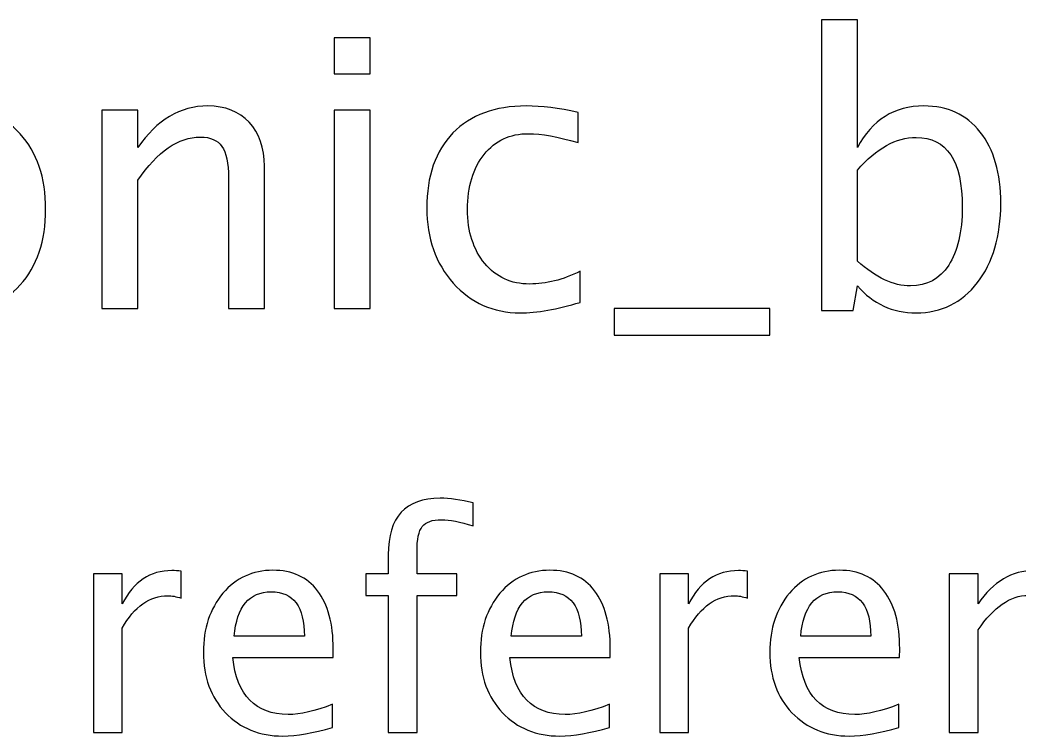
# Model space of a CAD drawing. Header units: centimetres. Extents: x -39.7 to 39.5, y 11.3 to 43.7.
# Drawn here: x -1.86 to 5.2, y 38.65 to 43.71 of the extents above; entities that cross this region are included whole.
import ezdxf

# ---------------------------------------------------------------- set-up
doc = ezdxf.new("R2010")
doc.units = ezdxf.units.CM
doc.header["$MEASUREMENT"] = 0
doc.layers.add('Layer 1', color=7, linetype='Continuous')

msp = doc.modelspace()

# ---------------------------------------------------------------- linework, layer by layer
at = {"layer": 'Layer 1'}
for points, knots in [([(3.80781, 41.65457), (3.80781, 41.65457), (3.80781, 43.71037), (3.80781, 43.71037), (3.80781, 43.71037), (3.80781, 43.71037), (4.06181, 43.71037), (4.06181, 43.71037), (4.06181, 43.71037), (4.06181, 43.71037), (4.06181, 42.80771), (4.06181, 42.80771), (4.06181, 42.80771), (4.16588, 43.00394), (4.32242, 43.10183), (4.531, 43.10183), (4.531, 43.10183), (4.6999, 43.10183), (4.83263, 43.04054), (4.92964, 42.91751), (4.92964, 42.91751), (5.02666, 42.79448), (5.07516, 42.62647), (5.07516, 42.41348), (5.07516, 42.41348), (5.07516, 42.18153), (5.02004, 41.99411), (4.91024, 41.85212), (4.91024, 41.85212), (4.80044, 41.70969), (4.6558, 41.63869), (4.47676, 41.63869), (4.47676, 41.63869), (4.31052, 41.63869), (4.17205, 41.70219), (4.06181, 41.82963), (4.06181, 41.82963), (4.06181, 41.82963), (4.03094, 41.65457), (4.03094, 41.65457), (4.03094, 41.65457), (4.03094, 41.65457), (3.80781, 41.65457), (3.80781, 41.65457)], [0, 0, 0, 0, 0.0833333, 0.0833333, 0.0833333, 0.0833333, 0.1666667, 0.1666667, 0.1666667, 0.1666667, 0.25, 0.25, 0.25, 0.25, 0.3333333, 0.3333333, 0.3333333, 0.3333333, 0.4166667, 0.4166667, 0.4166667, 0.4166667, 0.5, 0.5, 0.5, 0.5, 0.5833333, 0.5833333, 0.5833333, 0.5833333, 0.6666667, 0.6666667, 0.6666667, 0.6666667, 0.75, 0.75, 0.75, 0.75, 0.8333333, 0.8333333, 0.8333333, 0.8333333, 1, 1, 1, 1]), ([(0.36515, 43.32938), (0.36515, 43.32938), (0.36515, 43.58338), (0.36515, 43.58338), (0.36515, 43.58338), (0.36515, 43.58338), (0.61915, 43.58338), (0.61915, 43.58338), (0.61915, 43.58338), (0.61915, 43.58338), (0.61915, 43.32938), (0.61915, 43.32938), (0.61915, 43.32938), (0.61915, 43.32938), (0.36515, 43.32938), (0.36515, 43.32938)], [0, 0, 0, 0, 0.2, 0.2, 0.2, 0.2, 0.4, 0.4, 0.4, 0.4, 0.6, 0.6, 0.6, 0.6, 1, 1, 1, 1]), ([(-2.34418, 41.63869), (-2.55011, 41.63869), (-2.71327, 41.70439), (-2.83322, 41.8358), (-2.83322, 41.8358), (-2.9536, 41.96721), (-3.01358, 42.14581), (-3.01358, 42.37114), (-3.01358, 42.37114), (-3.01358, 42.59604), (-2.9536, 42.77419), (-2.83322, 42.90516), (-2.83322, 42.90516), (-2.71327, 43.03613), (-2.55011, 43.10183), (-2.34418, 43.10183), (-2.34418, 43.10183), (-2.13825, 43.10183), (-1.97509, 43.03613), (-1.85514, 42.90516), (-1.85514, 42.90516), (-1.73476, 42.77419), (-1.67479, 42.59604), (-1.67479, 42.37114), (-1.67479, 42.37114), (-1.67479, 42.14581), (-1.73476, 41.96721), (-1.85514, 41.8358), (-1.85514, 41.8358), (-1.97509, 41.70439), (-2.13825, 41.63869), (-2.34418, 41.63869)], [0, 0, 0, 0, 0.1111111, 0.1111111, 0.1111111, 0.1111111, 0.2222222, 0.2222222, 0.2222222, 0.2222222, 0.3333333, 0.3333333, 0.3333333, 0.3333333, 0.4444444, 0.4444444, 0.4444444, 0.4444444, 0.5555556, 0.5555556, 0.5555556, 0.5555556, 0.6666667, 0.6666667, 0.6666667, 0.6666667, 0.7777778, 0.7777778, 0.7777778, 0.7777778, 1, 1, 1, 1]), ([(-1.27703, 41.67044), (-1.27703, 41.67044), (-1.27703, 43.07273), (-1.27703, 43.07273), (-1.27703, 43.07273), (-1.27703, 43.07273), (-1.02303, 43.07273), (-1.02303, 43.07273), (-1.02303, 43.07273), (-1.02303, 43.07273), (-1.02303, 42.80771), (-1.02303, 42.80771), (-1.02303, 42.80771), (-0.88853, 43.00394), (-0.72361, 43.10183), (-0.5287, 43.10183), (-0.5287, 43.10183), (-0.40611, 43.10183), (-0.30866, 43.06347), (-0.23678, 42.9863), (-0.23678, 42.9863), (-0.1649, 42.90957), (-0.12874, 42.80594), (-0.12874, 42.6763), (-0.12874, 42.6763), (-0.12874, 42.6763), (-0.12874, 41.67044), (-0.12874, 41.67044), (-0.12874, 41.67044), (-0.12874, 41.67044), (-0.38274, 41.67044), (-0.38274, 41.67044), (-0.38274, 41.67044), (-0.38274, 41.67044), (-0.38274, 42.59339), (-0.38274, 42.59339), (-0.38274, 42.59339), (-0.38274, 42.69746), (-0.39817, 42.77155), (-0.4286, 42.81564), (-0.4286, 42.81564), (-0.45947, 42.86018), (-0.51018, 42.88223), (-0.58118, 42.88223), (-0.58118, 42.88223), (-0.73728, 42.88223), (-0.88457, 42.78037), (-1.02303, 42.57664), (-1.02303, 42.57664), (-1.02303, 42.57664), (-1.02303, 41.67044), (-1.02303, 41.67044), (-1.02303, 41.67044), (-1.02303, 41.67044), (-1.27703, 41.67044), (-1.27703, 41.67044)], [0, 0, 0, 0, 0.0666667, 0.0666667, 0.0666667, 0.0666667, 0.1333333, 0.1333333, 0.1333333, 0.1333333, 0.2, 0.2, 0.2, 0.2, 0.2666667, 0.2666667, 0.2666667, 0.2666667, 0.3333333, 0.3333333, 0.3333333, 0.3333333, 0.4, 0.4, 0.4, 0.4, 0.4666667, 0.4666667, 0.4666667, 0.4666667, 0.5333333, 0.5333333, 0.5333333, 0.5333333, 0.6, 0.6, 0.6, 0.6, 0.6666667, 0.6666667, 0.6666667, 0.6666667, 0.7333333, 0.7333333, 0.7333333, 0.7333333, 0.8, 0.8, 0.8, 0.8, 0.8666667, 0.8666667, 0.8666667, 0.8666667, 1, 1, 1, 1]), ([(0.36515, 41.67044), (0.36515, 41.67044), (0.36515, 43.07273), (0.36515, 43.07273), (0.36515, 43.07273), (0.36515, 43.07273), (0.61915, 43.07273), (0.61915, 43.07273), (0.61915, 43.07273), (0.61915, 43.07273), (0.61915, 41.67044), (0.61915, 41.67044), (0.61915, 41.67044), (0.61915, 41.67044), (0.36515, 41.67044), (0.36515, 41.67044)], [0, 0, 0, 0, 0.2, 0.2, 0.2, 0.2, 0.4, 0.4, 0.4, 0.4, 0.6, 0.6, 0.6, 0.6, 1, 1, 1, 1]), ([(2.10346, 41.71277), (1.93897, 41.66338), (1.79698, 41.63869), (1.67748, 41.63869), (1.67748, 41.63869), (1.48786, 41.63869), (1.33087, 41.7088), (1.20608, 41.84859), (1.20608, 41.84859), (1.08128, 41.98882), (1.01866, 42.16565), (1.01866, 42.37864), (1.01866, 42.37864), (1.01866, 42.60618), (1.0804, 42.78389), (1.20387, 42.91089), (1.20387, 42.91089), (1.32734, 43.03833), (1.49976, 43.10183), (1.72113, 43.10183), (1.72113, 43.10183), (1.83005, 43.10183), (1.95264, 43.08684), (2.08758, 43.05685), (2.08758, 43.05685), (2.08758, 43.05685), (2.08758, 42.84254), (2.08758, 42.84254), (2.08758, 42.84254), (1.94426, 42.88488), (1.82741, 42.90604), (1.73745, 42.90604), (1.73745, 42.90604), (1.60692, 42.90604), (1.50241, 42.85709), (1.42436, 42.75964), (1.42436, 42.75964), (1.34631, 42.66219), (1.30706, 42.5321), (1.30706, 42.36982), (1.30706, 42.36982), (1.30706, 42.21239), (1.34763, 42.08539), (1.42833, 41.98794), (1.42833, 41.98794), (1.50903, 41.89093), (1.61442, 41.84242), (1.74539, 41.84242), (1.74539, 41.84242), (1.86136, 41.84242), (1.98042, 41.87241), (2.10346, 41.93238), (2.10346, 41.93238), (2.10346, 41.93238), (2.10346, 41.71277), (2.10346, 41.71277)], [0, 0, 0, 0, 0.0666667, 0.0666667, 0.0666667, 0.0666667, 0.1333333, 0.1333333, 0.1333333, 0.1333333, 0.2, 0.2, 0.2, 0.2, 0.2666667, 0.2666667, 0.2666667, 0.2666667, 0.3333333, 0.3333333, 0.3333333, 0.3333333, 0.4, 0.4, 0.4, 0.4, 0.4666667, 0.4666667, 0.4666667, 0.4666667, 0.5333333, 0.5333333, 0.5333333, 0.5333333, 0.6, 0.6, 0.6, 0.6, 0.6666667, 0.6666667, 0.6666667, 0.6666667, 0.7333333, 0.7333333, 0.7333333, 0.7333333, 0.8, 0.8, 0.8, 0.8, 0.8666667, 0.8666667, 0.8666667, 0.8666667, 1, 1, 1, 1]), ([(4.06181, 42.0047), (4.19278, 41.88784), (4.31757, 41.82919), (4.43619, 41.82919), (4.43619, 41.82919), (4.55305, 41.82919), (4.64345, 41.87814), (4.70695, 41.97559), (4.70695, 41.97559), (4.77089, 42.07305), (4.80264, 42.21019), (4.80264, 42.38746), (4.80264, 42.38746), (4.80264, 42.71554), (4.69416, 42.87958), (4.4772, 42.87958), (4.4772, 42.87958), (4.33521, 42.87958), (4.19675, 42.80286), (4.06181, 42.64896), (4.06181, 42.64896), (4.06181, 42.64896), (4.06181, 42.0047), (4.06181, 42.0047)], [0, 0, 0, 0, 0.1428571, 0.1428571, 0.1428571, 0.1428571, 0.2857143, 0.2857143, 0.2857143, 0.2857143, 0.4285714, 0.4285714, 0.4285714, 0.4285714, 0.5714286, 0.5714286, 0.5714286, 0.5714286, 0.7142857, 0.7142857, 0.7142857, 0.7142857, 1, 1, 1, 1]), ([(2.34202, 41.47994), (2.34202, 41.47994), (2.34202, 41.67044), (2.34202, 41.67044), (2.34202, 41.67044), (2.34202, 41.67044), (3.44269, 41.67044), (3.44269, 41.67044), (3.44269, 41.67044), (3.44269, 41.67044), (3.44269, 41.47994), (3.44269, 41.47994), (3.44269, 41.47994), (3.44269, 41.47994), (2.34202, 41.47994), (2.34202, 41.47994)], [0, 0, 0, 0, 0.2, 0.2, 0.2, 0.2, 0.4, 0.4, 0.4, 0.4, 0.6, 0.6, 0.6, 0.6, 1, 1, 1, 1]), ([(0.7465, 38.67044), (0.7465, 38.67044), (0.7465, 39.63987), (0.7465, 39.63987), (0.7465, 39.63987), (0.7465, 39.63987), (0.5874, 39.63987), (0.5874, 39.63987), (0.5874, 39.63987), (0.5874, 39.63987), (0.5874, 39.79228), (0.5874, 39.79228), (0.5874, 39.79228), (0.5874, 39.79228), (0.7465, 39.79228), (0.7465, 39.79228), (0.7465, 39.79228), (0.7465, 39.79228), (0.7465, 39.92668), (0.7465, 39.92668), (0.7465, 39.92668), (0.7465, 40.19409), (0.86856, 40.32779), (1.11268, 40.32779), (1.11268, 40.32779), (1.18112, 40.32779), (1.25873, 40.3165), (1.34552, 40.29393), (1.34552, 40.29393), (1.34552, 40.29393), (1.34552, 40.13094), (1.34552, 40.13094), (1.34552, 40.13094), (1.25344, 40.16058), (1.17971, 40.17539), (1.12433, 40.17539), (1.12433, 40.17539), (1.05695, 40.17539), (1.01108, 40.15952), (0.98674, 40.12741), (0.98674, 40.12741), (0.96205, 40.09531), (0.9497, 40.03569), (0.9497, 39.94856), (0.9497, 39.94856), (0.9497, 39.94856), (0.9497, 39.79228), (0.9497, 39.79228), (0.9497, 39.79228), (0.9497, 39.79228), (1.23157, 39.79228), (1.23157, 39.79228), (1.23157, 39.79228), (1.23157, 39.79228), (1.23157, 39.63987), (1.23157, 39.63987), (1.23157, 39.63987), (1.23157, 39.63987), (0.9497, 39.63987), (0.9497, 39.63987), (0.9497, 39.63987), (0.9497, 39.63987), (0.9497, 38.67044), (0.9497, 38.67044), (0.9497, 38.67044), (0.9497, 38.67044), (0.7465, 38.67044), (0.7465, 38.67044)], [0, 0, 0, 0, 0.0555556, 0.0555556, 0.0555556, 0.0555556, 0.1111111, 0.1111111, 0.1111111, 0.1111111, 0.1666667, 0.1666667, 0.1666667, 0.1666667, 0.2222222, 0.2222222, 0.2222222, 0.2222222, 0.2777778, 0.2777778, 0.2777778, 0.2777778, 0.3333333, 0.3333333, 0.3333333, 0.3333333, 0.3888889, 0.3888889, 0.3888889, 0.3888889, 0.4444444, 0.4444444, 0.4444444, 0.4444444, 0.5, 0.5, 0.5, 0.5, 0.5555556, 0.5555556, 0.5555556, 0.5555556, 0.6111111, 0.6111111, 0.6111111, 0.6111111, 0.6666667, 0.6666667, 0.6666667, 0.6666667, 0.7222222, 0.7222222, 0.7222222, 0.7222222, 0.7777778, 0.7777778, 0.7777778, 0.7777778, 0.8333333, 0.8333333, 0.8333333, 0.8333333, 0.8888889, 0.8888889, 0.8888889, 0.8888889, 1, 1, 1, 1]), ([(-1.33701, 38.67044), (-1.33701, 38.67044), (-1.33701, 39.79228), (-1.33701, 39.79228), (-1.33701, 39.79228), (-1.33701, 39.79228), (-1.13381, 39.79228), (-1.13381, 39.79228), (-1.13381, 39.79228), (-1.13381, 39.79228), (-1.13381, 39.58026), (-1.13381, 39.58026), (-1.13381, 39.58026), (-1.05302, 39.73724), (-0.9359, 39.81556), (-0.78209, 39.81556), (-0.78209, 39.81556), (-0.76128, 39.81556), (-0.7394, 39.81379), (-0.71683, 39.81027), (-0.71683, 39.81027), (-0.71683, 39.81027), (-0.71683, 39.62012), (-0.71683, 39.62012), (-0.71683, 39.62012), (-0.7521, 39.63176), (-0.78315, 39.63776), (-0.80996, 39.63776), (-0.80996, 39.63776), (-0.93908, 39.63776), (-1.04703, 39.56156), (-1.13381, 39.40881), (-1.13381, 39.40881), (-1.13381, 39.40881), (-1.13381, 38.67044), (-1.13381, 38.67044), (-1.13381, 38.67044), (-1.13381, 38.67044), (-1.33701, 38.67044), (-1.33701, 38.67044)], [0, 0, 0, 0, 0.0909091, 0.0909091, 0.0909091, 0.0909091, 0.1818182, 0.1818182, 0.1818182, 0.1818182, 0.2727273, 0.2727273, 0.2727273, 0.2727273, 0.3636364, 0.3636364, 0.3636364, 0.3636364, 0.4545455, 0.4545455, 0.4545455, 0.4545455, 0.5454545, 0.5454545, 0.5454545, 0.5454545, 0.6363636, 0.6363636, 0.6363636, 0.6363636, 0.7272727, 0.7272727, 0.7272727, 0.7272727, 0.8181818, 0.8181818, 0.8181818, 0.8181818, 1, 1, 1, 1]), ([(0.35244, 38.70642), (0.21592, 38.6655), (0.09915, 38.64504), (0.00178, 38.64504), (0.00178, 38.64504), (-0.16438, 38.64504), (-0.29949, 38.70007), (-0.40356, 38.80979), (-0.40356, 38.80979), (-0.50763, 38.9195), (-0.55984, 39.06167), (-0.55984, 39.23665), (-0.55984, 39.23665), (-0.55984, 39.40634), (-0.51398, 39.54568), (-0.4219, 39.65469), (-0.4219, 39.65469), (-0.32983, 39.76335), (-0.212, 39.81768), (-0.06842, 39.81768), (-0.06842, 39.81768), (0.0674, 39.81768), (0.17253, 39.76934), (0.24661, 39.67268), (0.24661, 39.67268), (0.32069, 39.57602), (0.35774, 39.43914), (0.35774, 39.2617), (0.35774, 39.2617), (0.35774, 39.2617), (0.35668, 39.19961), (0.35668, 39.19961), (0.35668, 39.19961), (0.35668, 39.19961), (-0.35241, 39.19961), (-0.35241, 39.19961), (-0.35241, 39.19961), (-0.32277, 38.9315), (-0.19189, 38.79744), (0.03988, 38.79744), (0.03988, 38.79744), (0.1249, 38.79744), (0.22897, 38.82143), (0.35244, 38.86941), (0.35244, 38.86941), (0.35244, 38.86941), (0.35244, 38.70642), (0.35244, 38.70642)], [0, 0, 0, 0, 0.0769231, 0.0769231, 0.0769231, 0.0769231, 0.1538462, 0.1538462, 0.1538462, 0.1538462, 0.2307692, 0.2307692, 0.2307692, 0.2307692, 0.3076923, 0.3076923, 0.3076923, 0.3076923, 0.3846154, 0.3846154, 0.3846154, 0.3846154, 0.4615385, 0.4615385, 0.4615385, 0.4615385, 0.5384615, 0.5384615, 0.5384615, 0.5384615, 0.6153846, 0.6153846, 0.6153846, 0.6153846, 0.6923077, 0.6923077, 0.6923077, 0.6923077, 0.7692308, 0.7692308, 0.7692308, 0.7692308, 0.8461538, 0.8461538, 0.8461538, 0.8461538, 1, 1, 1, 1]), ([(2.31001, 38.70642), (2.17349, 38.6655), (2.05672, 38.64504), (1.95935, 38.64504), (1.95935, 38.64504), (1.79319, 38.64504), (1.65808, 38.70007), (1.55401, 38.80979), (1.55401, 38.80979), (1.44994, 38.9195), (1.39773, 39.06167), (1.39773, 39.23665), (1.39773, 39.23665), (1.39773, 39.40634), (1.44359, 39.54568), (1.53567, 39.65469), (1.53567, 39.65469), (1.62774, 39.76335), (1.74557, 39.81768), (1.88915, 39.81768), (1.88915, 39.81768), (2.02497, 39.81768), (2.1301, 39.76934), (2.20418, 39.67268), (2.20418, 39.67268), (2.27826, 39.57602), (2.31531, 39.43914), (2.31531, 39.2617), (2.31531, 39.2617), (2.31531, 39.2617), (2.31425, 39.19961), (2.31425, 39.19961), (2.31425, 39.19961), (2.31425, 39.19961), (1.60516, 39.19961), (1.60516, 39.19961), (1.60516, 39.19961), (1.6348, 38.9315), (1.76568, 38.79744), (1.99745, 38.79744), (1.99745, 38.79744), (2.08247, 38.79744), (2.18654, 38.82143), (2.31001, 38.86941), (2.31001, 38.86941), (2.31001, 38.86941), (2.31001, 38.70642), (2.31001, 38.70642)], [0, 0, 0, 0, 0.0769231, 0.0769231, 0.0769231, 0.0769231, 0.1538462, 0.1538462, 0.1538462, 0.1538462, 0.2307692, 0.2307692, 0.2307692, 0.2307692, 0.3076923, 0.3076923, 0.3076923, 0.3076923, 0.3846154, 0.3846154, 0.3846154, 0.3846154, 0.4615385, 0.4615385, 0.4615385, 0.4615385, 0.5384615, 0.5384615, 0.5384615, 0.5384615, 0.6153846, 0.6153846, 0.6153846, 0.6153846, 0.6923077, 0.6923077, 0.6923077, 0.6923077, 0.7692308, 0.7692308, 0.7692308, 0.7692308, 0.8461538, 0.8461538, 0.8461538, 0.8461538, 1, 1, 1, 1]), ([(2.66597, 38.67044), (2.66597, 38.67044), (2.66597, 39.79228), (2.66597, 39.79228), (2.66597, 39.79228), (2.66597, 39.79228), (2.86917, 39.79228), (2.86917, 39.79228), (2.86917, 39.79228), (2.86917, 39.79228), (2.86917, 39.58026), (2.86917, 39.58026), (2.86917, 39.58026), (2.94996, 39.73724), (3.06708, 39.81556), (3.22089, 39.81556), (3.22089, 39.81556), (3.2417, 39.81556), (3.26358, 39.81379), (3.28615, 39.81027), (3.28615, 39.81027), (3.28615, 39.81027), (3.28615, 39.62012), (3.28615, 39.62012), (3.28615, 39.62012), (3.25088, 39.63176), (3.21983, 39.63776), (3.19302, 39.63776), (3.19302, 39.63776), (3.0639, 39.63776), (2.95595, 39.56156), (2.86917, 39.40881), (2.86917, 39.40881), (2.86917, 39.40881), (2.86917, 38.67044), (2.86917, 38.67044), (2.86917, 38.67044), (2.86917, 38.67044), (2.66597, 38.67044), (2.66597, 38.67044)], [0, 0, 0, 0, 0.0909091, 0.0909091, 0.0909091, 0.0909091, 0.1818182, 0.1818182, 0.1818182, 0.1818182, 0.2727273, 0.2727273, 0.2727273, 0.2727273, 0.3636364, 0.3636364, 0.3636364, 0.3636364, 0.4545455, 0.4545455, 0.4545455, 0.4545455, 0.5454545, 0.5454545, 0.5454545, 0.5454545, 0.6363636, 0.6363636, 0.6363636, 0.6363636, 0.7272727, 0.7272727, 0.7272727, 0.7272727, 0.8181818, 0.8181818, 0.8181818, 0.8181818, 1, 1, 1, 1]), ([(4.35542, 38.70642), (4.2189, 38.6655), (4.10213, 38.64504), (4.00476, 38.64504), (4.00476, 38.64504), (3.8386, 38.64504), (3.70349, 38.70007), (3.59942, 38.80979), (3.59942, 38.80979), (3.49535, 38.9195), (3.44314, 39.06167), (3.44314, 39.23665), (3.44314, 39.23665), (3.44314, 39.40634), (3.489, 39.54568), (3.58108, 39.65469), (3.58108, 39.65469), (3.67315, 39.76335), (3.79098, 39.81768), (3.93456, 39.81768), (3.93456, 39.81768), (4.07038, 39.81768), (4.17551, 39.76934), (4.24959, 39.67268), (4.24959, 39.67268), (4.32367, 39.57602), (4.36072, 39.43914), (4.36072, 39.2617), (4.36072, 39.2617), (4.36072, 39.2617), (4.35966, 39.19961), (4.35966, 39.19961), (4.35966, 39.19961), (4.35966, 39.19961), (3.65057, 39.19961), (3.65057, 39.19961), (3.65057, 39.19961), (3.68021, 38.9315), (3.81109, 38.79744), (4.04286, 38.79744), (4.04286, 38.79744), (4.12788, 38.79744), (4.23195, 38.82143), (4.35542, 38.86941), (4.35542, 38.86941), (4.35542, 38.86941), (4.35542, 38.70642), (4.35542, 38.70642)], [0, 0, 0, 0, 0.0769231, 0.0769231, 0.0769231, 0.0769231, 0.1538462, 0.1538462, 0.1538462, 0.1538462, 0.2307692, 0.2307692, 0.2307692, 0.2307692, 0.3076923, 0.3076923, 0.3076923, 0.3076923, 0.3846154, 0.3846154, 0.3846154, 0.3846154, 0.4615385, 0.4615385, 0.4615385, 0.4615385, 0.5384615, 0.5384615, 0.5384615, 0.5384615, 0.6153846, 0.6153846, 0.6153846, 0.6153846, 0.6923077, 0.6923077, 0.6923077, 0.6923077, 0.7692308, 0.7692308, 0.7692308, 0.7692308, 0.8461538, 0.8461538, 0.8461538, 0.8461538, 1, 1, 1, 1]), ([(4.71138, 38.67044), (4.71138, 38.67044), (4.71138, 39.79228), (4.71138, 39.79228), (4.71138, 39.79228), (4.71138, 39.79228), (4.91458, 39.79228), (4.91458, 39.79228), (4.91458, 39.79228), (4.91458, 39.79228), (4.91458, 39.58026), (4.91458, 39.58026), (4.91458, 39.58026), (5.02218, 39.73724), (5.15412, 39.81556), (5.31005, 39.81556), (5.31005, 39.81556), (5.40812, 39.81556), (5.48608, 39.78487), (5.54358, 39.72313), (5.54358, 39.72313), (5.60109, 39.66175), (5.63002, 39.57884), (5.63002, 39.47513), (5.63002, 39.47513), (5.63002, 39.47513), (5.63002, 38.67044), (5.63002, 38.67044), (5.63002, 38.67044), (5.63002, 38.67044), (5.42681, 38.67044), (5.42681, 38.67044), (5.42681, 38.67044), (5.42681, 38.67044), (5.42681, 39.40881), (5.42681, 39.40881), (5.42681, 39.40881), (5.42681, 39.49206), (5.41447, 39.55133), (5.39013, 39.58661), (5.39013, 39.58661), (5.36543, 39.62224), (5.32486, 39.63987), (5.26806, 39.63987), (5.26806, 39.63987), (5.14318, 39.63987), (5.02535, 39.55838), (4.91458, 39.3954), (4.91458, 39.3954), (4.91458, 39.3954), (4.91458, 38.67044), (4.91458, 38.67044), (4.91458, 38.67044), (4.91458, 38.67044), (4.71138, 38.67044), (4.71138, 38.67044)], [0, 0, 0, 0, 0.0666667, 0.0666667, 0.0666667, 0.0666667, 0.1333333, 0.1333333, 0.1333333, 0.1333333, 0.2, 0.2, 0.2, 0.2, 0.2666667, 0.2666667, 0.2666667, 0.2666667, 0.3333333, 0.3333333, 0.3333333, 0.3333333, 0.4, 0.4, 0.4, 0.4, 0.4666667, 0.4666667, 0.4666667, 0.4666667, 0.5333333, 0.5333333, 0.5333333, 0.5333333, 0.6, 0.6, 0.6, 0.6, 0.6666667, 0.6666667, 0.6666667, 0.6666667, 0.7333333, 0.7333333, 0.7333333, 0.7333333, 0.8, 0.8, 0.8, 0.8, 0.8666667, 0.8666667, 0.8666667, 0.8666667, 1, 1, 1, 1]), ([(-0.34182, 39.35201), (-0.34182, 39.35201), (0.15348, 39.35201), (0.15348, 39.35201), (0.15348, 39.35201), (0.15348, 39.56085), (0.07551, 39.66527), (-0.08006, 39.66527), (-0.08006, 39.66527), (-0.23669, 39.66527), (-0.32383, 39.56085), (-0.34182, 39.35201)], [0, 0, 0, 0, 0.25, 0.25, 0.25, 0.25, 0.5, 0.5, 0.5, 0.5, 1, 1, 1, 1]), ([(1.61575, 39.35201), (1.61575, 39.35201), (2.11105, 39.35201), (2.11105, 39.35201), (2.11105, 39.35201), (2.11105, 39.56085), (2.03308, 39.66527), (1.87751, 39.66527), (1.87751, 39.66527), (1.72088, 39.66527), (1.63374, 39.56085), (1.61575, 39.35201)], [0, 0, 0, 0, 0.25, 0.25, 0.25, 0.25, 0.5, 0.5, 0.5, 0.5, 1, 1, 1, 1]), ([(3.66116, 39.35201), (3.66116, 39.35201), (4.15646, 39.35201), (4.15646, 39.35201), (4.15646, 39.35201), (4.15646, 39.56085), (4.07849, 39.66527), (3.92292, 39.66527), (3.92292, 39.66527), (3.76629, 39.66527), (3.67915, 39.56085), (3.66116, 39.35201)], [0, 0, 0, 0, 0.25, 0.25, 0.25, 0.25, 0.5, 0.5, 0.5, 0.5, 1, 1, 1, 1])]:
    msp.add_open_spline(points, degree=3, knots=knots, dxfattribs=at)

doc.saveas('drawing.dxf')
